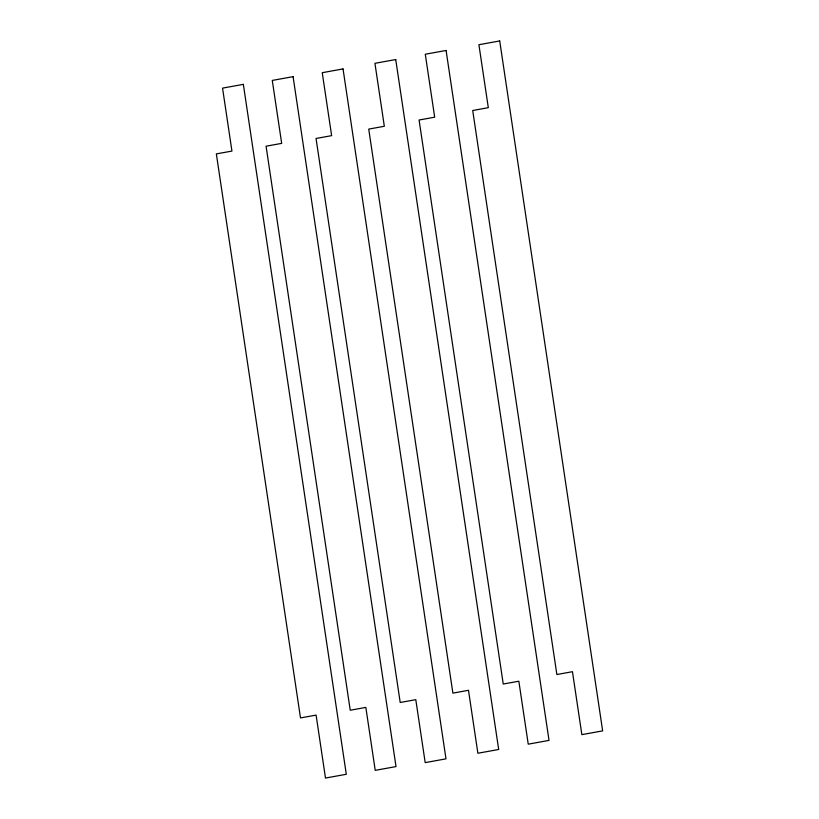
<?xml version="1.0" encoding="UTF-8"?>
<svg xmlns="http://www.w3.org/2000/svg" width="819" height="819" viewBox="0 0 819 819"><rect width="100%" height="100%" fill="white"/><g stroke="black" fill="none" stroke-linecap="round" stroke-linejoin="round"><path stroke-width="1.23" d="M243.345 84.357L222.553 88.124L231.941 151.075L216.349 153.9L300.501 717.925L316.103 715.1L325.491 778.05L346.294 774.283L243.345 84.357M293.079 76.658L272.277 80.426L281.675 143.376L266.073 146.202L350.235 710.237L365.837 707.401L375.225 770.351L396.017 766.584L293.079 76.658M343.038 68.919L322.246 72.696L331.634 135.647L316.042 138.472L400.204 702.497L415.796 699.672L425.194 762.622L445.986 758.844L343.038 68.919M395.731 59.552L374.938 63.319L384.326 126.269L368.734 129.105L452.887 693.13L468.488 690.294L477.876 753.245L498.679 749.477L395.731 59.552M446.089 50.471L425.286 54.238L434.684 117.189L419.082 120.014L503.245 684.039L518.837 681.213L528.235 744.164L549.027 740.396L446.089 50.471M499.713 40.95L478.91 44.717L488.308 107.668L472.706 110.504L556.869 674.528L572.461 671.693L581.859 734.643L602.651 730.876L499.713 40.95"/></g></svg>
